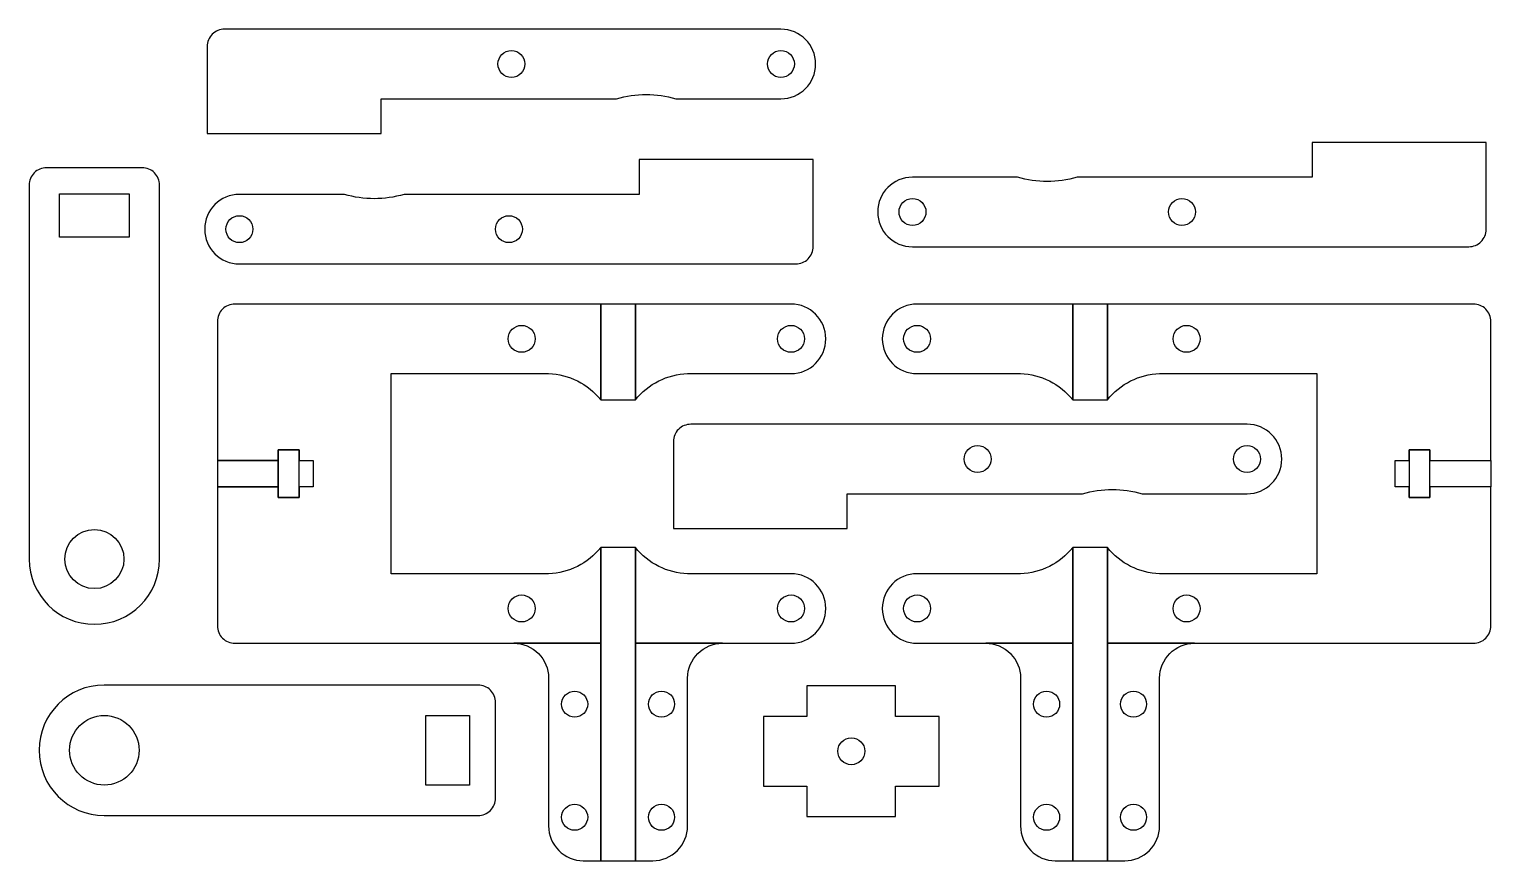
# Model space of a CAD drawing. Header units: millimetres. Extents: x 18 to 186, y 6 to 102.
import ezdxf

# ---------------------------------------------------------------- set-up
doc = ezdxf.new("R2010")
doc.units = ezdxf.units.MM

msp = doc.modelspace()

# ---------------------------------------------------------------- linework, layer by layer
msp.add_line((186.26, 52.08), (186.26, 49.08))
for points in [[(40.59, 101.68, 0.414214), (38.59, 99.68), (38.59, 89.68), (58.59, 89.68), (58.59, 93.68), (85.66, 93.68, -0.145865), (92.52, 93.68), (104.59, 93.68, 1), (104.59, 101.68)], [(183.73, 76.67, 0.414214), (185.73, 78.67), (185.73, 88.67), (165.73, 88.67), (165.73, 84.67), (138.66, 84.67, -0.145865), (131.8, 84.67), (119.73, 84.67, 1), (119.73, 76.67)], [(20.11, 85.76, 0.414214), (18.11, 83.76), (18.11, 40.76, 1), (33.11, 40.76), (33.11, 83.76, 0.414214), (31.11, 85.76)], [(106.3, 74.69, 0.414214), (108.3, 76.69), (108.3, 86.69), (88.3, 86.69), (88.3, 82.69), (61.23, 82.69, -0.145865), (54.38, 82.69), (42.3, 82.69, 1), (42.3, 74.69)], [(41.76, 31.08), (83.86, 31.08), (83.86, 42.08, -0.219755), (77.86, 39.08), (59.76, 39.08), (59.76, 62.08), (77.86, 62.08, -0.219755), (83.86, 59.08), (83.86, 70.08), (41.76, 70.08, 0.414214), (39.76, 68.08), (39.76, 52.08), (46.76, 52.08), (46.76, 53.33), (49.16, 53.33), (49.16, 52.08), (50.76, 52.08), (50.76, 49.08), (49.16, 49.08), (49.16, 47.83), (46.76, 47.83), (46.76, 49.08), (39.76, 49.08), (39.76, 33.08, 0.414214)], [(87.86, 70.08), (87.86, 59.08, -0.219755), (93.86, 62.08), (105.76, 62.08, 1), (105.76, 70.08)], [(138.16, 59.08), (138.16, 70.08), (120.26, 70.08, 1), (120.26, 62.08), (132.16, 62.08, -0.219755)], [(142.16, 70.08), (142.16, 59.08, -0.219755), (148.16, 62.08), (166.26, 62.08), (166.26, 39.08), (148.16, 39.08, -0.219755), (142.16, 42.08), (142.16, 31.08), (184.26, 31.08, 0.414214), (186.26, 33.08), (186.26, 49.08), (179.26, 49.08), (179.26, 47.83), (176.86, 47.83), (176.86, 49.08), (175.26, 49.08), (175.26, 52.08), (176.86, 52.08), (176.86, 53.33), (179.26, 53.33), (179.26, 52.08), (186.26, 52.08), (186.26, 68.08, 0.414214), (184.26, 70.08)], [(94.22, 56.26, 0.414214), (92.22, 54.26), (92.22, 44.26), (112.22, 44.26), (112.22, 48.26), (139.29, 48.26, -0.145865), (146.14, 48.26), (158.22, 48.26, 1), (158.22, 56.26)], [(87.86, 31.08), (105.76, 31.08, 1), (105.76, 39.08), (93.86, 39.08, -0.219755), (87.86, 42.08)], [(138.16, 31.08), (138.16, 42.08, -0.219755), (132.16, 39.08), (120.26, 39.08, 1), (120.26, 31.08)], [(77.86, 10.08, 0.414214), (81.86, 6.08), (83.86, 6.08), (83.86, 31.08), (73.86, 31.08, -0.414214), (77.86, 27.08)], [(89.86, 6.08, 0.414214), (93.86, 10.08), (93.86, 27.08, -0.414214), (97.86, 31.08), (87.86, 31.08), (87.86, 6.08)], [(132.16, 10.08, 0.414214), (136.16, 6.08), (138.16, 6.08), (138.16, 31.08), (128.16, 31.08, -0.414214), (132.16, 27.08)], [(144.16, 6.08, 0.414214), (148.16, 10.08), (148.16, 27.08, -0.414214), (152.16, 31.08), (142.16, 31.08), (142.16, 6.08)], [(69.75, 11.28, 0.414214), (71.75, 13.28), (71.75, 24.28, 0.414214), (69.75, 26.28), (26.75, 26.28, 1), (26.75, 11.28)]]:
    msp.add_lwpolyline(points, format="xyb", close=True)
for points in [[(21.61, 82.76), (29.61, 82.76), (29.61, 77.76), (21.61, 77.76)], [(87.86, 59.08), (87.86, 70.08), (83.86, 70.08), (83.86, 59.08)], [(142.16, 59.08), (142.16, 70.08), (138.16, 70.08), (138.16, 59.08)], [(46.76, 47.83), (49.16, 47.83), (49.16, 53.33), (46.76, 53.33)], [(179.26, 53.33), (176.86, 53.33), (176.86, 47.83), (179.26, 47.83)], [(46.76, 49.08), (46.76, 52.08), (39.76, 52.08), (39.76, 49.08)], [(83.86, 42.08), (83.86, 6.08), (87.86, 6.08), (87.86, 42.08)], [(138.16, 42.08), (138.16, 6.08), (142.16, 6.08), (142.16, 42.08)], [(117.79, 14.67), (122.79, 14.67), (122.79, 22.67), (117.79, 22.67), (117.79, 26.17), (107.59, 26.17), (107.59, 22.67), (102.59, 22.67), (102.59, 14.67), (107.59, 14.67), (107.59, 11.17), (117.79, 11.17)], [(68.75, 22.78), (68.75, 14.78), (63.75, 14.78), (63.75, 22.78)]]:
    msp.add_lwpolyline(points, close=True)
for centre, radius in [((73.59, 97.68), 1.55), ((104.59, 97.68), 1.55), ((119.73, 80.67), 1.55), ((150.73, 80.67), 1.55), ((42.3, 78.69), 1.55), ((73.3, 78.69), 1.55), ((74.76, 66.08), 1.55), ((105.76, 66.08), 1.55), ((120.26, 66.08), 1.55), ((151.26, 66.08), 1.55), ((127.22, 52.26), 1.55), ((158.22, 52.26), 1.55), ((25.61, 40.76), 3.4), ((74.76, 35.08), 1.55), ((105.76, 35.08), 1.55), ((120.26, 35.08), 1.55), ((151.26, 35.08), 1.55), ((80.86, 24.08), 1.5), ((90.86, 24.08), 1.5), ((135.16, 24.08), 1.5), ((145.16, 24.08), 1.5), ((26.75, 18.78), 4), ((112.69, 18.67), 1.55), ((80.86, 11.08), 1.5), ((90.86, 11.08), 1.5), ((135.16, 11.08), 1.5), ((145.16, 11.08), 1.5)]:
    msp.add_circle(centre, radius)

doc.saveas('drawing.dxf')
